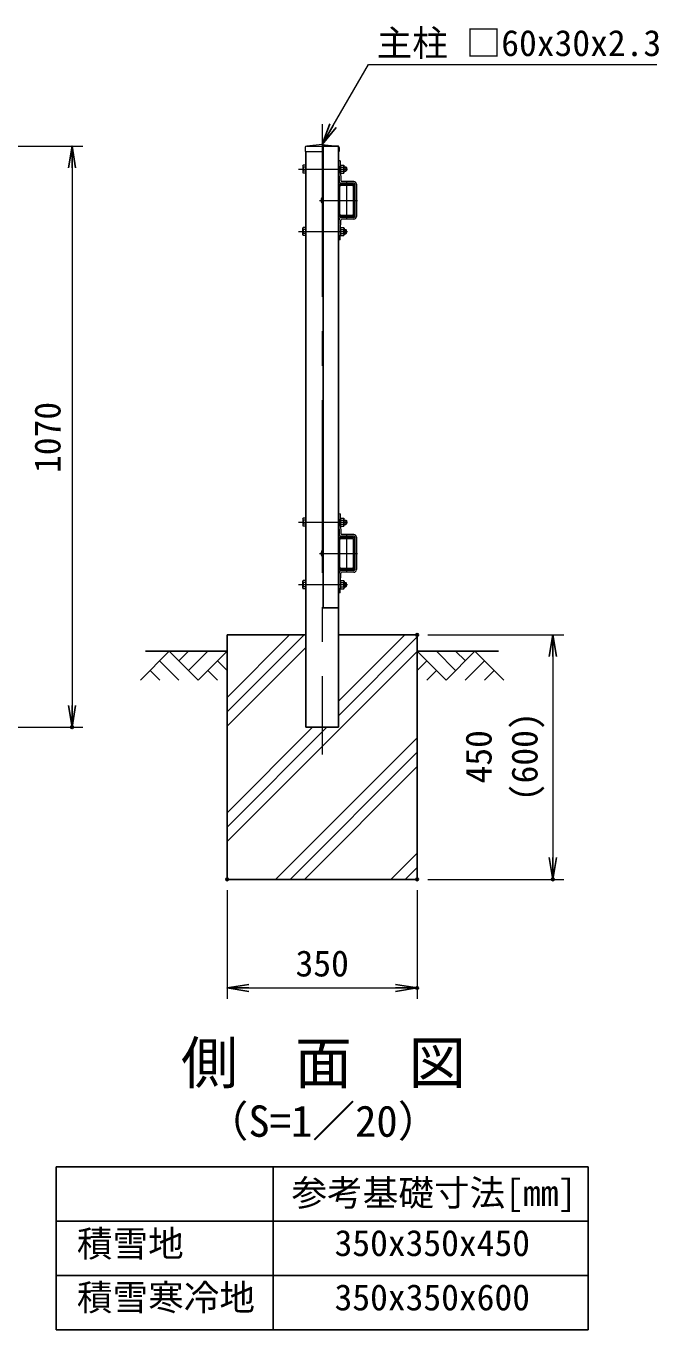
# Model space of a CAD drawing. Units: millimetres, scale not verified. Extents: x -4200 to 4200, y -2970 to 2970.
# Drawn here: x -564 to 602, y -1550 to 850 of the extents above; entities that cross this region are included whole.
import ezdxf
from ezdxf.enums import TextEntityAlignment as Align

# ---------------------------------------------------------------- set-up
doc = ezdxf.new("R2010")
doc.units = ezdxf.units.MM
doc.header["$LTSCALE"] = 10
doc.header["$PDMODE"] = 32
doc.header["$PDSIZE"] = 5
doc.linetypes.add('USER1', pattern=[50.8, 31.75, -6.35, 6.35, -6.35])
for name, color, linetype, lineweight in [('0-1_D-TTL-TXT', 7, 'Continuous', 25), ('0-2_D-BMK', 2, 'USER1', 13), ('0-3_D-STR3', 3, 'Continuous', 13), ('0-4_D-STR-DIM', 7, 'Continuous', 13), ('0-5_0', 7, 'Continuous', 25), ('0-7_D-DCR-HCH', 7, 'Continuous', 13), ('0-8_D-STR4', 7, 'Continuous', 25), ('0-9_D-STR1', 1, 'Continuous', 25), ('0-A_D-BGD', 7, 'Continuous', 25), ('0-B_D-STR-TXT', 7, 'Continuous', 13)]:
    doc.layers.add(name, color=color, linetype=linetype, lineweight=lineweight)
doc.layers.add('0-6_Defpoints', color=8, linetype='Continuous')
doc.styles.add('ＭＳ ゴシック', font='')
doc.styles.get('ＭＳ ゴシック').set_extended_font_data('MS Gothic')

# ---------------------------------------------------------------- blocks, each defined once
blk = doc.blocks.new('_Open')
at = {"layer": '0-5_0'}
blk.add_line((-10, 1.667), (0, 0), dxfattribs=at)
blk.add_lwpolyline([(-10, -1.667), (0, 0), (-10, 0)], dxfattribs=at)
blk = doc.blocks.new('MLeader4')
at = {"layer": '0-B_D-STR-TXT'}
blk.add_line((76.94, 779.88), (598.04, 779.88), dxfattribs=at)
at = {"layer": '0-B_D-STR-TXT', "lineweight": 25}
blk.add_line((7.28, 663.75), (-18.56, 632.5), dxfattribs=at)
at = {"layer": '0-B_D-STR-TXT'}
blk.add_lwpolyline([(1.51, 667.1), (66.94, 779.88), (76.94, 779.88)], dxfattribs=at)
at = {"layer": '0-B_D-STR-TXT', "lineweight": 25}
blk.add_lwpolyline([(-4.26, 670.45), (-18.56, 632.5), (1.51, 667.1)], dxfattribs=at)
at = {"layer": '0-B_D-STR-TXT', "style": 'ＭＳ ゴシック'}
blk.add_text('主柱 □60x30x2.3', height=48.09, dxfattribs=at).set_placement((81.89, 780.66), align=Align.BOTTOM_LEFT)

msp = doc.modelspace()

# ---------------------------------------------------------------- linework, layer by layer
at = {"layer": '0-2_D-BMK'}
for p, q in [((-18.56, 669.5), (-18.56, -490.5)), ((-61.96, 587), (28.04, 587)), ((26.44, 564.5), (26.44, 494.5)), ((-23.13, 529.5), (19.79, 529.5)), ((6.44, 529.5), (46.44, 529.5)), ((-61.96, 472), (28.04, 472)), ((-61.96, -63), (28.04, -63)), ((26.44, -85.5), (26.44, -155.5)), ((-23.13, -120.5), (19.79, -120.5)), ((6.44, -120.5), (46.44, -120.5)), ((-61.96, -178), (28.04, -178))]:
    msp.add_line(p, q, dxfattribs=at)
at = {"layer": '0-3_D-STR3'}
for p, q in [((-49.81, 626.5), (-49.81, 619.5)), ((-18.56, 632.5), (-46.81, 629.5)), ((-46.81, 629.5), (9.69, 629.5)), ((-18.56, 632.5), (9.69, 629.5)), ((12.69, 626.5), (12.69, 619.5)), ((-49.81, 619.5), (-16.56, 619.5)), ((11.44, 619.5), (12.69, 619.5)), ((14.63, 602.08), (11.44, 601.98)), ((11.44, 601.98), (12.62, 565.64)), ((14.63, 602.08), (15.82, 565.75)), ((-53.86, 593.3), (-53.17, 594.51)), ((-53.86, 593.3), (-53.86, 580.7)), ((-53.86, 580.7), (-53.17, 579.5)), ((-48.56, 594.51), (-53.17, 594.51)), ((-48.56, 590.75), (-53.17, 590.75)), ((-48.56, 583.25), (-53.17, 583.25)), ((-48.56, 579.5), (-53.17, 579.5)), ((-48.56, 594.51), (-48.56, 579.5)), ((15.37, 594.51), (21.15, 594.51)), ((15.37, 579.5), (15.37, 594.51)), ((15.37, 590.75), (21.15, 590.75)), ((15.37, 583.25), (21.15, 583.25)), ((15.37, 579.5), (21.15, 579.5)), ((21.15, 594.51), (21.87, 593.25)), ((21.15, 579.5), (21.87, 580.75)), ((21.87, 580.75), (21.87, 593.25)), ((21.87, 591), (25.24, 591)), ((21.87, 590.25), (25.99, 590.25)), ((21.87, 583.75), (25.99, 583.75)), ((21.87, 583), (25.24, 583)), ((25.24, 591), (26.44, 589.8)), ((25.24, 591), (25.24, 583)), ((25.24, 583), (26.44, 584.2)), ((26.44, 589.8), (26.44, 584.2)), ((39.84, 564.2), (17.41, 564.2)), ((39.84, 561), (17.42, 561)), ((41.44, 559.4), (41.44, 499.6)), ((44.64, 559.4), (44.64, 499.6)), ((-18.09, 534.75), (-16.56, 534.75)), ((-16.56, 534.75), (-16.56, 524.25)), ((-18.09, 524.25), (-16.56, 524.25)), ((11.44, 457.02), (12.62, 493.36)), ((14.63, 456.92), (15.82, 493.25)), ((39.84, 498), (17.41, 498)), ((39.84, 494.8), (17.41, 494.8)), ((-53.86, 478.3), (-53.17, 479.51)), ((-53.86, 465.7), (-53.86, 478.3)), ((-53.86, 465.7), (-53.17, 464.5)), ((-48.56, 479.51), (-53.17, 479.51)), ((-48.56, 475.75), (-53.17, 475.75)), ((-48.56, 468.25), (-53.17, 468.25)), ((-48.56, 464.5), (-53.17, 464.5)), ((-48.56, 464.5), (-48.56, 479.51)), ((14.63, 456.92), (11.44, 457.02)), ((15.37, 479.51), (21.15, 479.51)), ((15.37, 479.51), (15.37, 464.5)), ((15.37, 475.75), (21.15, 475.75)), ((15.37, 468.25), (21.15, 468.25)), ((15.37, 464.5), (21.15, 464.5)), ((21.15, 479.51), (21.87, 478.25)), ((21.15, 464.5), (21.87, 465.75)), ((21.87, 478.25), (21.87, 465.75)), ((21.87, 476), (25.24, 476)), ((21.87, 475.25), (25.99, 475.25)), ((21.87, 468.75), (25.99, 468.75)), ((21.87, 468), (25.24, 468)), ((25.24, 476), (26.44, 474.8)), ((25.24, 468), (25.24, 476)), ((25.24, 468), (26.44, 469.2)), ((26.44, 469.2), (26.44, 474.8)), ((14.63, -47.92), (11.44, -48.02)), ((14.63, -47.92), (15.82, -84.25)), ((-53.86, -56.7), (-53.17, -55.49)), ((-53.86, -56.7), (-53.86, -69.3)), ((-53.86, -69.3), (-53.17, -70.5)), ((-48.56, -55.49), (-53.17, -55.49)), ((-48.56, -59.25), (-53.17, -59.25)), ((-48.56, -66.75), (-53.17, -66.75)), ((-48.56, -70.5), (-53.17, -70.5)), ((-48.56, -55.49), (-48.56, -70.5)), ((11.44, -48.02), (12.62, -84.36)), ((15.37, -55.49), (21.15, -55.49)), ((15.37, -70.5), (15.37, -55.49)), ((15.37, -59.25), (21.15, -59.25)), ((15.37, -66.75), (21.15, -66.75)), ((15.37, -70.5), (21.15, -70.5)), ((21.15, -55.49), (21.87, -56.75)), ((21.15, -70.5), (21.87, -69.25)), ((21.87, -69.25), (21.87, -56.75)), ((21.87, -59), (25.24, -59)), ((21.87, -59.75), (25.99, -59.75)), ((21.87, -66.25), (25.99, -66.25)), ((21.87, -67), (25.24, -67)), ((25.24, -59), (26.44, -60.2)), ((25.24, -59), (25.24, -67)), ((25.24, -67), (26.44, -65.8)), ((26.44, -60.2), (26.44, -65.8)), ((39.84, -85.8), (17.41, -85.8)), ((39.84, -89), (17.42, -89)), ((41.44, -90.6), (41.44, -150.4)), ((44.64, -90.6), (44.64, -150.4)), ((-18.09, -115.25), (-16.56, -115.25)), ((-16.56, -115.25), (-16.56, -125.75)), ((-18.09, -125.75), (-16.56, -125.75)), ((11.44, -192.98), (12.62, -156.64)), ((14.63, -193.08), (15.82, -156.75)), ((39.84, -152), (17.41, -152)), ((39.84, -155.2), (17.41, -155.2)), ((-53.86, -171.7), (-53.17, -170.49)), ((-53.86, -184.3), (-53.86, -171.7)), ((-53.86, -184.3), (-53.17, -185.5)), ((-48.56, -170.49), (-53.17, -170.49)), ((-48.56, -174.25), (-53.17, -174.25)), ((-48.56, -181.75), (-53.17, -181.75)), ((-48.56, -185.5), (-53.17, -185.5)), ((-48.56, -185.5), (-48.56, -170.49)), ((15.37, -170.49), (21.15, -170.49)), ((15.37, -170.49), (15.37, -185.5)), ((15.37, -174.25), (21.15, -174.25)), ((15.37, -181.75), (21.15, -181.75)), ((15.37, -185.5), (21.15, -185.5)), ((21.15, -170.49), (21.87, -171.75)), ((21.15, -185.5), (21.87, -184.25)), ((21.87, -171.75), (21.87, -184.25)), ((21.87, -174), (25.24, -174)), ((21.87, -174.75), (25.99, -174.75)), ((21.87, -181.25), (25.99, -181.25)), ((21.87, -182), (25.24, -182)), ((25.24, -174), (26.44, -175.2)), ((25.24, -182), (25.24, -174)), ((25.24, -182), (26.44, -180.8)), ((26.44, -180.8), (26.44, -175.2)), ((14.63, -193.08), (11.44, -192.98))]:
    msp.add_line(p, q, dxfattribs=at)
for centre, radius, start, end in [((-46.81, 626.5), 3, 90, 180), ((9.69, 626.5), 3, 0, 54.31467), ((-50.43, 592.63), 3.32, 145.61585, 214.38415), ((-41.33, 587), 12.42, 162.4121, 197.5879), ((-50.43, 581.37), 3.32, 145.61585, 214.38415), ((18.4, 592.63), 3.32, 325.61586, 34.38414), ((18.4, 581.37), 3.32, 325.61585, 34.38416), ((9.31, 587), 12.42, 342.4121, 17.5879), ((17.42, 565.8), 4.8, 181.86644, 270), ((17.42, 565.8), 1.6, 181.86644, 270), ((39.84, 559.4), 4.8, 0, 90), ((39.84, 559.4), 1.6, 0, 90), ((-6.46, 529.5), 14, 163.92714, 196.07286), ((-18.09, 532.85), 1.9, 90, 163.92714), ((-18.09, 526.15), 1.9, 196.07286, 270), ((17.42, 493.2), 4.8, 90, 178.13356), ((17.42, 493.2), 1.6, 90, 178.13356), ((39.84, 499.6), 1.6, 270, 0), ((39.84, 499.6), 4.8, 270, 0), ((-50.43, 477.63), 3.32, 145.61585, 214.38415), ((-41.33, 472), 12.42, 162.4121, 197.5879), ((-50.43, 466.37), 3.32, 145.61585, 214.38415), ((18.4, 477.63), 3.32, 325.61584, 34.38415), ((18.4, 466.37), 3.32, 325.61586, 34.38414), ((9.31, 472), 12.42, 342.4121, 17.5879), ((-50.43, -57.37), 3.32, 145.61585, 214.38415), ((-41.33, -63), 12.42, 162.4121, 197.5879), ((-50.43, -68.63), 3.32, 145.61585, 214.38415), ((18.4, -57.37), 3.32, 325.61586, 34.38414), ((18.4, -68.63), 3.32, 325.61585, 34.38416), ((9.31, -63), 12.42, 342.4121, 17.5879), ((17.42, -84.2), 4.8, 181.86644, 270), ((17.42, -84.2), 1.6, 181.86644, 270), ((39.84, -90.6), 4.8, 0, 90), ((39.84, -90.6), 1.6, 0, 90), ((-6.46, -120.5), 14, 163.92714, 196.07286), ((-18.09, -117.15), 1.9, 90, 163.92714), ((-18.09, -123.85), 1.9, 196.07286, 270), ((17.42, -156.8), 4.8, 90, 178.13356), ((17.42, -156.8), 1.6, 90, 178.13356), ((39.84, -150.4), 1.6, 270, 0), ((39.84, -150.4), 4.8, 270, 0), ((-50.43, -172.37), 3.32, 145.61585, 214.38415), ((-41.33, -178), 12.42, 162.4121, 197.5879), ((-50.43, -183.63), 3.32, 145.61585, 214.38415), ((18.4, -172.37), 3.32, 325.61584, 34.38415), ((18.4, -183.63), 3.32, 325.61586, 34.38414), ((9.31, -178), 12.42, 342.4121, 17.5879)]:
    msp.add_arc(centre, radius, start, end, dxfattribs=at)
at = {"layer": '0-4_D-STR-DIM'}
for p, q in [((-1050.12, 629.5), (-459.1, 629.5)), ((-479.1, 589.5), (-479.1, -400.5)), ((176.44, -270.5), (426.44, -270.5)), ((406.44, -310.5), (406.44, -680.5)), ((-1344.1, -440.5), (-459.1, -440.5)), ((-193.56, -740.5), (-193.56, -940.5)), ((156.44, -740.5), (156.44, -940.5)), ((176.44, -720.5), (426.44, -720.5)), ((-153.56, -920.5), (116.44, -920.5))]:
    msp.add_line(p, q, dxfattribs=at)
at = {"layer": '0-5_0'}
for p, q in [((-508.56, -1250.02), (471.44, -1250.02)), ((-508.56, -1250.02), (-508.56, -1550.02)), ((-108.56, -1250.02), (-108.56, -1550.02)), ((471.44, -1550.02), (471.44, -1250.02)), ((-508.56, -1350.02), (471.44, -1350.02)), ((-508.56, -1450.02), (471.44, -1450.02)), ((-508.56, -1550.02), (471.44, -1550.02))]:
    msp.add_line(p, q, dxfattribs=at)
at = {"layer": '0-6_Defpoints'}
for p in [(156.44, -270.5), (-479.1, -440.5), (-193.56, -720.5), (156.44, -720.5), (156.44, -720.5), (406.44, -720.5), (156.44, -920.5)]:
    msp.add_point(p, dxfattribs=at)
at = {"layer": '0-7_D-DCR-HCH'}
for p, q in [((-193.56, -412.18), (-51.89, -270.5)), ((-193.56, -385.66), (-78.4, -270.5)), ((11.44, -392.79), (133.73, -270.5)), ((11.44, -419.31), (156.44, -274.31)), ((-299.99, -300.5), (-353.2, -353.71)), ((-299.99, -300.5), (-246.78, -353.71)), ((-282.25, -318.24), (-264.51, -300.5)), ((-264.51, -335.97), (-229.04, -300.5)), ((-246.78, -353.71), (-193.56, -300.5)), ((-193.56, -438.69), (-48.56, -293.69)), ((-193.56, -650.83), (156.44, -300.83)), ((209.65, -353.71), (156.44, -300.5)), ((227.39, -335.97), (191.91, -300.5)), ((262.86, -300.5), (209.65, -353.71)), ((245.22, -318.33), (227.39, -300.5)), ((262.86, -300.5), (316.07, -353.71)), ((-335.46, -335.97), (-317.64, -353.71)), ((-317.73, -318.24), (-282.09, -353.71)), ((-229.04, -335.97), (-211.22, -353.71)), ((-211.3, -318.24), (-193.56, -335.89)), ((174.17, -318.24), (156.44, -335.89)), ((191.91, -335.97), (174.09, -353.71)), ((280.6, -318.24), (244.96, -353.71)), ((298.33, -335.97), (280.52, -353.71)), ((-193.56, -624.31), (-9.75, -440.5)), ((-193.56, -597.79), (-36.27, -440.5)), ((-104.14, -720.5), (156.44, -459.92)), ((-77.62, -720.5), (156.44, -486.44)), ((-51.11, -720.5), (156.44, -512.96)), ((107.99, -720.5), (156.44, -672.06)), ((134.51, -720.5), (156.44, -698.57))]:
    msp.add_line(p, q, dxfattribs=at)
at = {"layer": '0-8_D-STR4'}
for p, q in [((-193.56, -270.5), (-193.56, -720.5)), ((-193.56, -270.5), (-48.56, -270.5)), ((11.44, -270.5), (156.44, -270.5)), ((156.44, -270.5), (156.44, -720.5)), ((156.44, -720.5), (-193.56, -720.5))]:
    msp.add_line(p, q, dxfattribs=at)
at = {"layer": '0-9_D-STR1'}
for p, q in [((-16.56, 629.5), (-16.56, -220.5)), ((-16.56, 629.5), (11.44, 629.5)), ((11.44, 629.5), (11.44, -440.5)), ((-48.56, 619.5), (-48.56, -440.5)), ((11.44, 554.9), (11.44, 504.1)), ((13.74, 554.9), (13.74, 504.1)), ((36.84, 559.5), (16.04, 559.5)), ((36.84, 557.2), (16.04, 557.2)), ((39.14, 504.1), (39.14, 554.9)), ((41.44, 504.1), (41.44, 554.9)), ((16.04, 501.8), (36.84, 501.8)), ((16.04, 499.5), (36.84, 499.5)), ((11.44, -95.1), (11.44, -145.9)), ((13.74, -95.1), (13.74, -145.9)), ((36.84, -90.5), (16.04, -90.5)), ((36.84, -92.8), (16.04, -92.8)), ((39.14, -145.9), (39.14, -95.1)), ((41.44, -145.9), (41.44, -95.1)), ((16.04, -148.2), (36.84, -148.2)), ((16.04, -150.5), (36.84, -150.5)), ((-16.56, -220.5), (11.44, -220.5)), ((11.44, -440.5), (-48.56, -440.5))]:
    msp.add_line(p, q, dxfattribs=at)
for centre, radius, start, end in [((16.04, 554.9), 4.6, 90, 180), ((16.04, 554.9), 2.3, 90, 180), ((36.84, 554.9), 4.6, 0, 90), ((36.84, 554.9), 2.3, 0, 90), ((16.04, 504.1), 4.6, 180, 270), ((16.04, 504.1), 2.3, 180, 270), ((36.84, 504.1), 2.3, 270, 0), ((36.84, 504.1), 4.6, 270, 0), ((16.04, -95.1), 4.6, 90, 180), ((16.04, -95.1), 2.3, 90, 180), ((36.84, -95.1), 4.6, 0, 90), ((36.84, -95.1), 2.3, 0, 90), ((16.04, -145.9), 4.6, 180, 270), ((16.04, -145.9), 2.3, 180, 270), ((36.84, -145.9), 2.3, 270, 0), ((36.84, -145.9), 4.6, 270, 0)]:
    msp.add_arc(centre, radius, start, end, dxfattribs=at)
at = {"layer": '0-A_D-BGD'}
for p, q in [((-193.56, -300.5), (-343.56, -300.5)), ((156.44, -300.5), (306.44, -300.5))]:
    msp.add_line(p, q, dxfattribs=at)

# ---------------------------------------------------------------- block references
at = {"layer": '0-4_D-STR-DIM', "xscale": 4, "yscale": 4}
for p, rotation in [((-479.1, 629.5), 90), ((406.44, -270.5), 90), ((-479.1, -440.5), 270), ((406.44, -720.5), 270), ((-193.56, -920.5), 180)]:
    msp.add_blockref('_Open', p, dxfattribs=dict(at, rotation=rotation))
msp.add_blockref('_Open', (156.44, -920.5), dxfattribs=at)
at = {"layer": '0-B_D-STR-TXT'}
msp.add_blockref('MLeader4', (0, 0), dxfattribs=at)

# ---------------------------------------------------------------- texts
at = {"layer": '0-1_D-TTL-TXT', "style": 'ＭＳ ゴシック'}
for s, height, p in [('側  面  図', 76.98, (-278.46, -1119.78)), ('（S=1／20）', 57.7, (-232.98, -1211.76)), ('参考基礎寸法[mm]', 48.09, (-74.92, -1336.04)), ('積雪地', 48.09, (-470.09, -1429.71)), ('350x350x450', 48.09, (4.41, -1428.46)), ('積雪寒冷地', 48.09, (-470.09, -1528.69)), ('350x350x600', 48.09, (4.41, -1528.46))]:
    msp.add_text(s, height=height, dxfattribs=at).set_placement(p, align=Align.BOTTOM_LEFT)
at = {"layer": '0-4_D-STR-DIM', "style": 'ＭＳ ゴシック'}
for s, p in [('1070', (-485.85, 27.6)), ('(600)', (392.58, -576.6)), ('450', (307.99, -544))]:
    msp.add_text(s, height=48.09, rotation=90, dxfattribs=at).set_placement(p, align=Align.BOTTOM_LEFT)
msp.add_text('350', height=48.09, dxfattribs=at).set_placement((-67.44, -913.75), align=Align.BOTTOM_LEFT)

doc.saveas('drawing.dxf')
